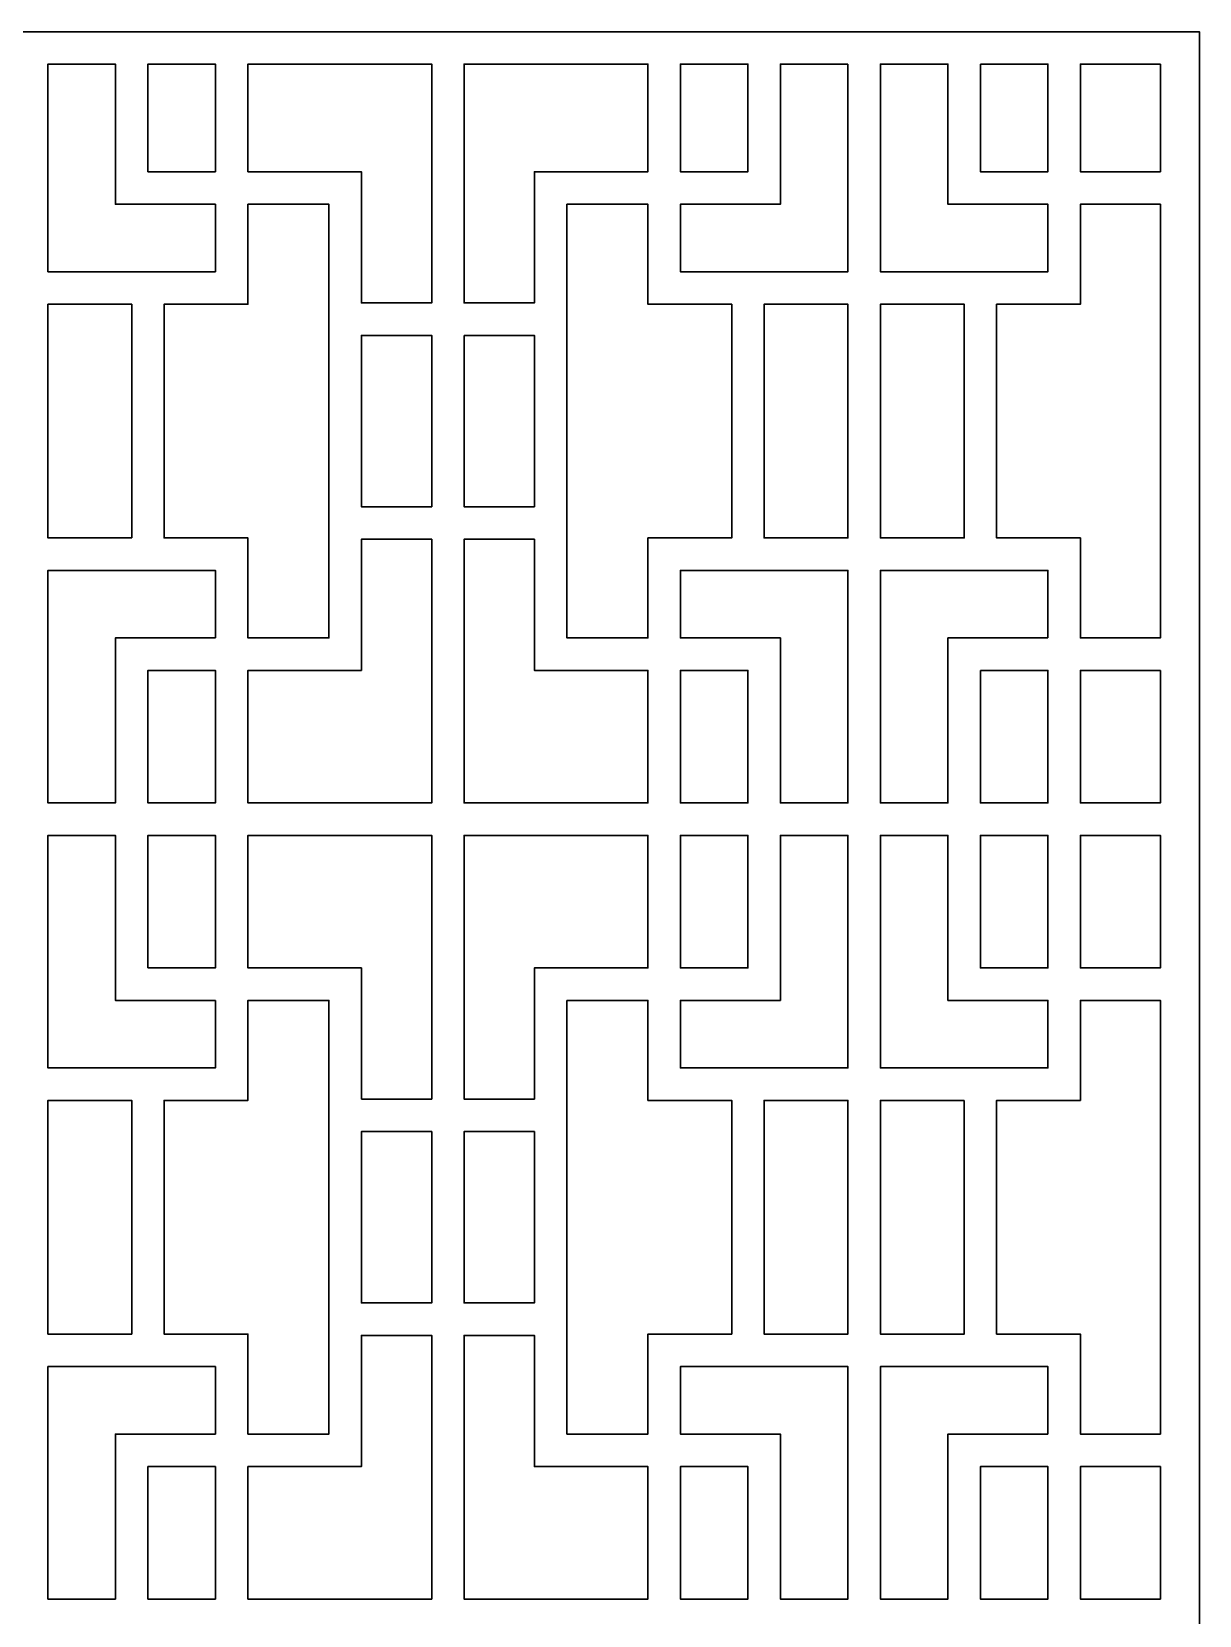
# Model space of a CAD drawing. Header units: centimetres. Extents: x 9.29 to 16.61, y -0.15 to 9.
# Drawn here: x 12.951 to 16.612, y 4.038 to 9.001 of the extents above; entities that cross this region are included whole.
import ezdxf

# ---------------------------------------------------------------- set-up
doc = ezdxf.new("R2010")
doc.units = ezdxf.units.CM
doc.header["$MEASUREMENT"] = 0
doc.layers.add('layer 1', color=7, linetype='Continuous')

msp = doc.modelspace()

# ---------------------------------------------------------------- linework, layer by layer
at = {"layer": 'layer 1', "color": 250, "lineweight": 30}
for points, knots in [([(9.28963, -0.15265), (9.28963, -0.15265), (9.28963, -0.15265), (9.28963, -0.15265), (9.28963, -0.15265), (9.28963, -0.15265), (9.28963, 9.00077), (9.28963, 9.00077), (9.28963, 9.00077), (9.28963, 9.00077), (16.61236, 9.00077), (16.61236, 9.00077), (16.61236, 9.00077), (16.61236, 9.00077), (16.61236, -0.15265), (16.61236, -0.15265), (16.61236, -0.15265), (16.61236, -0.15265), (9.28963, -0.15265), (9.28963, -0.15265), (9.28963, -0.15265), (9.28963, -0.15265), (9.28963, -0.15265), (9.28963, -0.15265)], [0, 0, 0, 0, 0.1428571, 0.1428571, 0.1428571, 0.1428571, 0.2857143, 0.2857143, 0.2857143, 0.2857143, 0.4285714, 0.4285714, 0.4285714, 0.4285714, 0.5714286, 0.5714286, 0.5714286, 0.5714286, 0.7142857, 0.7142857, 0.7142857, 0.7142857, 1, 1, 1, 1]), ([(13.21373, 8.89906), (13.21373, 8.89906), (13.00185, 8.89906), (13.00185, 8.89906), (13.00185, 8.89906), (13.00185, 8.89906), (13.00185, 8.24815), (13.00185, 8.24815), (13.00185, 8.24815), (13.00185, 8.24815), (13.52732, 8.24815), (13.52732, 8.24815), (13.52732, 8.24815), (13.52732, 8.24815), (13.52732, 8.46004), (13.52732, 8.46004), (13.52732, 8.46004), (13.52732, 8.46004), (13.21373, 8.46004), (13.21373, 8.46004), (13.21373, 8.46004), (13.21373, 8.46004), (13.21373, 8.89906), (13.21373, 8.89906), (13.21373, 8.89906), (13.21373, 8.89906), (13.21373, 8.89906), (13.21373, 8.89906)], [0, 0, 0, 0, 0.125, 0.125, 0.125, 0.125, 0.25, 0.25, 0.25, 0.25, 0.375, 0.375, 0.375, 0.375, 0.5, 0.5, 0.5, 0.5, 0.625, 0.625, 0.625, 0.625, 0.75, 0.75, 0.75, 0.75, 1, 1, 1, 1]), ([(13.31544, 8.89906), (13.31544, 8.89906), (13.52732, 8.89906), (13.52732, 8.89906), (13.52732, 8.89906), (13.52732, 8.89906), (13.52732, 8.56174), (13.52732, 8.56174), (13.52732, 8.56174), (13.52732, 8.56174), (13.31544, 8.56174), (13.31544, 8.56174), (13.31544, 8.56174), (13.31544, 8.56174), (13.31544, 8.89906), (13.31544, 8.89906), (13.31544, 8.89906), (13.31544, 8.89906), (13.31544, 8.89906), (13.31544, 8.89906)], [0, 0, 0, 0, 0.1666667, 0.1666667, 0.1666667, 0.1666667, 0.3333333, 0.3333333, 0.3333333, 0.3333333, 0.5, 0.5, 0.5, 0.5, 0.6666667, 0.6666667, 0.6666667, 0.6666667, 1, 1, 1, 1]), ([(13.62903, 8.89906), (13.62903, 8.89906), (14.20535, 8.89906), (14.20535, 8.89906), (14.20535, 8.89906), (14.20535, 8.89906), (14.20535, 8.15068), (14.20535, 8.15068), (14.20535, 8.15068), (14.20535, 8.15068), (13.98499, 8.15068), (13.98499, 8.15068), (13.98499, 8.15068), (13.98499, 8.15068), (13.98499, 8.56174), (13.98499, 8.56174), (13.98499, 8.56174), (13.98499, 8.56174), (13.62903, 8.56174), (13.62903, 8.56174), (13.62903, 8.56174), (13.62903, 8.56174), (13.62903, 8.89906), (13.62903, 8.89906), (13.62903, 8.89906), (13.62903, 8.89906), (13.62903, 8.89906), (13.62903, 8.89906)], [0, 0, 0, 0, 0.125, 0.125, 0.125, 0.125, 0.25, 0.25, 0.25, 0.25, 0.375, 0.375, 0.375, 0.375, 0.5, 0.5, 0.5, 0.5, 0.625, 0.625, 0.625, 0.625, 0.75, 0.75, 0.75, 0.75, 1, 1, 1, 1]), ([(14.30706, 8.56174), (14.30706, 8.56174), (14.30706, 8.89906), (14.30706, 8.89906), (14.30706, 8.89906), (14.30706, 8.89906), (14.88338, 8.89906), (14.88338, 8.89906), (14.88338, 8.89906), (14.88338, 8.89906), (14.88338, 8.56165), (14.88338, 8.56165), (14.88338, 8.56165), (14.88338, 8.56165), (14.52742, 8.56165), (14.52742, 8.56165), (14.52742, 8.56165), (14.52742, 8.56165), (14.52742, 8.15068), (14.52742, 8.15068), (14.52742, 8.15068), (14.52742, 8.15068), (14.30706, 8.15068), (14.30706, 8.15068), (14.30706, 8.15068), (14.30706, 8.15068), (14.30706, 8.56174), (14.30706, 8.56174)], [0, 0, 0, 0, 0.125, 0.125, 0.125, 0.125, 0.25, 0.25, 0.25, 0.25, 0.375, 0.375, 0.375, 0.375, 0.5, 0.5, 0.5, 0.5, 0.625, 0.625, 0.625, 0.625, 0.75, 0.75, 0.75, 0.75, 1, 1, 1, 1]), ([(14.88338, 8.89906), (14.88338, 8.89906), (14.30706, 8.89906), (14.30706, 8.89906), (14.30706, 8.89906), (14.30706, 8.89906), (14.88338, 8.89906), (14.88338, 8.89906), (14.88338, 8.89906), (14.88338, 8.89906), (14.88338, 8.89906), (14.88338, 8.89906)], [0, 0, 0, 0, 0.25, 0.25, 0.25, 0.25, 0.5, 0.5, 0.5, 0.5, 1, 1, 1, 1]), ([(14.98509, 8.89906), (14.98509, 8.89906), (15.19697, 8.89906), (15.19697, 8.89906), (15.19697, 8.89906), (15.19697, 8.89906), (15.19697, 8.56174), (15.19697, 8.56174), (15.19697, 8.56174), (15.19697, 8.56174), (14.98509, 8.56174), (14.98509, 8.56174), (14.98509, 8.56174), (14.98509, 8.56174), (14.98509, 8.89906), (14.98509, 8.89906), (14.98509, 8.89906), (14.98509, 8.89906), (14.98509, 8.89906), (14.98509, 8.89906)], [0, 0, 0, 0, 0.1666667, 0.1666667, 0.1666667, 0.1666667, 0.3333333, 0.3333333, 0.3333333, 0.3333333, 0.5, 0.5, 0.5, 0.5, 0.6666667, 0.6666667, 0.6666667, 0.6666667, 1, 1, 1, 1]), ([(15.51056, 8.89906), (15.51056, 8.89906), (15.29868, 8.89906), (15.29868, 8.89906), (15.29868, 8.89906), (15.29868, 8.89906), (15.29868, 8.46004), (15.29868, 8.46004), (15.29868, 8.46004), (15.29868, 8.46004), (14.98509, 8.46004), (14.98509, 8.46004), (14.98509, 8.46004), (14.98509, 8.46004), (14.98509, 8.24815), (14.98509, 8.24815), (14.98509, 8.24815), (14.98509, 8.24815), (15.51056, 8.24815), (15.51056, 8.24815), (15.51056, 8.24815), (15.51056, 8.24815), (15.51056, 8.89906), (15.51056, 8.89906)], [0, 0, 0, 0, 0.1428571, 0.1428571, 0.1428571, 0.1428571, 0.2857143, 0.2857143, 0.2857143, 0.2857143, 0.4285714, 0.4285714, 0.4285714, 0.4285714, 0.5714286, 0.5714286, 0.5714286, 0.5714286, 0.7142857, 0.7142857, 0.7142857, 0.7142857, 1, 1, 1, 1]), ([(15.61227, 8.89906), (15.61227, 8.89906), (15.61227, 8.24815), (15.61227, 8.24815), (15.61227, 8.24815), (15.61227, 8.24815), (16.13774, 8.24815), (16.13774, 8.24815), (16.13774, 8.24815), (16.13774, 8.24815), (16.13774, 8.46004), (16.13774, 8.46004), (16.13774, 8.46004), (16.13774, 8.46004), (15.82415, 8.46004), (15.82415, 8.46004), (15.82415, 8.46004), (15.82415, 8.46004), (15.82415, 8.89906), (15.82415, 8.89906), (15.82415, 8.89906), (15.82415, 8.89906), (15.61227, 8.89906), (15.61227, 8.89906), (15.61227, 8.89906), (15.61227, 8.89906), (15.61227, 8.89906), (15.61227, 8.89906)], [0, 0, 0, 0, 0.125, 0.125, 0.125, 0.125, 0.25, 0.25, 0.25, 0.25, 0.375, 0.375, 0.375, 0.375, 0.5, 0.5, 0.5, 0.5, 0.625, 0.625, 0.625, 0.625, 0.75, 0.75, 0.75, 0.75, 1, 1, 1, 1]), ([(15.92586, 8.89906), (15.92586, 8.89906), (15.92586, 8.56174), (15.92586, 8.56174), (15.92586, 8.56174), (15.92586, 8.56174), (16.13774, 8.56174), (16.13774, 8.56174), (16.13774, 8.56174), (16.13774, 8.56174), (16.13774, 8.89906), (16.13774, 8.89906), (16.13774, 8.89906), (16.13774, 8.89906), (15.92586, 8.89906), (15.92586, 8.89906)], [0, 0, 0, 0, 0.2, 0.2, 0.2, 0.2, 0.4, 0.4, 0.4, 0.4, 0.6, 0.6, 0.6, 0.6, 1, 1, 1, 1]), ([(16.49032, 8.89906), (16.49032, 8.89906), (16.49032, 8.56174), (16.49032, 8.56174), (16.49032, 8.56174), (16.49032, 8.56174), (16.23945, 8.56174), (16.23945, 8.56174), (16.23945, 8.56174), (16.23945, 8.56174), (16.23945, 8.89906), (16.23945, 8.89906), (16.23945, 8.89906), (16.23945, 8.89906), (16.49032, 8.89906), (16.49032, 8.89906)], [0, 0, 0, 0, 0.2, 0.2, 0.2, 0.2, 0.4, 0.4, 0.4, 0.4, 0.6, 0.6, 0.6, 0.6, 1, 1, 1, 1]), ([(14.98509, 8.56174), (14.98509, 8.56174), (15.19697, 8.56174), (15.19697, 8.56174), (15.19697, 8.56174), (15.19697, 8.56174), (14.98509, 8.56174), (14.98509, 8.56174), (14.98509, 8.56174), (14.98509, 8.56174), (14.98509, 8.56174), (14.98509, 8.56174)], [0, 0, 0, 0, 0.25, 0.25, 0.25, 0.25, 0.5, 0.5, 0.5, 0.5, 1, 1, 1, 1]), ([(13.62903, 8.46004), (13.62903, 8.46004), (13.88329, 8.46004), (13.88329, 8.46004), (13.88329, 8.46004), (13.88329, 8.46004), (13.88329, 7.10058), (13.88329, 7.10058), (13.88329, 7.10058), (13.88329, 7.10058), (13.62903, 7.10058), (13.62903, 7.10058), (13.62903, 7.10058), (13.62903, 7.10058), (13.62903, 7.41417), (13.62903, 7.41417), (13.62903, 7.41417), (13.62903, 7.41417), (13.36629, 7.41417), (13.36629, 7.41417), (13.36629, 7.41417), (13.36629, 7.41417), (13.36629, 8.14645), (13.36629, 8.14645), (13.36629, 8.14645), (13.36629, 8.14645), (13.62903, 8.14645), (13.62903, 8.14645), (13.62903, 8.14645), (13.62903, 8.14645), (13.62903, 8.46004), (13.62903, 8.46004), (13.62903, 8.46004), (13.62903, 8.46004), (13.62903, 8.46004), (13.62903, 8.46004)], [0, 0, 0, 0, 0.1, 0.1, 0.1, 0.1, 0.2, 0.2, 0.2, 0.2, 0.3, 0.3, 0.3, 0.3, 0.4, 0.4, 0.4, 0.4, 0.5, 0.5, 0.5, 0.5, 0.6, 0.6, 0.6, 0.6, 0.7, 0.7, 0.7, 0.7, 0.8, 0.8, 0.8, 0.8, 1, 1, 1, 1]), ([(14.62912, 8.46004), (14.62912, 8.46004), (14.88338, 8.46004), (14.88338, 8.46004), (14.88338, 8.46004), (14.88338, 8.46004), (14.88338, 8.14645), (14.88338, 8.14645), (14.88338, 8.14645), (14.88338, 8.14645), (15.14612, 8.14645), (15.14612, 8.14645), (15.14612, 8.14645), (15.14612, 8.14645), (15.14612, 7.41417), (15.14612, 7.41417), (15.14612, 7.41417), (15.14612, 7.41417), (14.88338, 7.41417), (14.88338, 7.41417), (14.88338, 7.41417), (14.88338, 7.41417), (14.88338, 7.10058), (14.88338, 7.10058), (14.88338, 7.10058), (14.88338, 7.10058), (14.62912, 7.10058), (14.62912, 7.10058), (14.62912, 7.10058), (14.62912, 7.10058), (14.62912, 8.46004), (14.62912, 8.46004), (14.62912, 8.46004), (14.62912, 8.46004), (14.62912, 8.46004), (14.62912, 8.46004)], [0, 0, 0, 0, 0.1, 0.1, 0.1, 0.1, 0.2, 0.2, 0.2, 0.2, 0.3, 0.3, 0.3, 0.3, 0.4, 0.4, 0.4, 0.4, 0.5, 0.5, 0.5, 0.5, 0.6, 0.6, 0.6, 0.6, 0.7, 0.7, 0.7, 0.7, 0.8, 0.8, 0.8, 0.8, 1, 1, 1, 1]), ([(15.97671, 7.9227), (15.97671, 7.9227), (15.97671, 8.14645), (15.97671, 8.14645), (15.97671, 8.14645), (15.97671, 8.14645), (16.23945, 8.14645), (16.23945, 8.14645), (16.23945, 8.14645), (16.23945, 8.14645), (16.23945, 8.46004), (16.23945, 8.46004), (16.23945, 8.46004), (16.23945, 8.46004), (16.49032, 8.46004), (16.49032, 8.46004), (16.49032, 8.46004), (16.49032, 8.46004), (16.49032, 7.10058), (16.49032, 7.10058), (16.49032, 7.10058), (16.49032, 7.10058), (16.23945, 7.10058), (16.23945, 7.10058), (16.23945, 7.10058), (16.23945, 7.10058), (16.23945, 7.41417), (16.23945, 7.41417), (16.23945, 7.41417), (16.23945, 7.41417), (15.97671, 7.41417), (15.97671, 7.41417), (15.97671, 7.41417), (15.97671, 7.41417), (15.97671, 7.9227), (15.97671, 7.9227), (15.97671, 7.9227), (15.97671, 7.9227), (15.97671, 7.9227), (15.97671, 7.9227)], [0, 0, 0, 0, 0.0909091, 0.0909091, 0.0909091, 0.0909091, 0.1818182, 0.1818182, 0.1818182, 0.1818182, 0.2727273, 0.2727273, 0.2727273, 0.2727273, 0.3636364, 0.3636364, 0.3636364, 0.3636364, 0.4545455, 0.4545455, 0.4545455, 0.4545455, 0.5454545, 0.5454545, 0.5454545, 0.5454545, 0.6363636, 0.6363636, 0.6363636, 0.6363636, 0.7272727, 0.7272727, 0.7272727, 0.7272727, 0.8181818, 0.8181818, 0.8181818, 0.8181818, 1, 1, 1, 1]), ([(13.26459, 7.41417), (13.26459, 7.41417), (13.00185, 7.41417), (13.00185, 7.41417), (13.00185, 7.41417), (13.00185, 7.41417), (13.00185, 8.14645), (13.00185, 8.14645), (13.00185, 8.14645), (13.00185, 8.14645), (13.26459, 8.14645), (13.26459, 8.14645), (13.26459, 8.14645), (13.26459, 8.14645), (13.26459, 7.41417), (13.26459, 7.41417), (13.26459, 7.41417), (13.26459, 7.41417), (13.26459, 7.41417), (13.26459, 7.41417)], [0, 0, 0, 0, 0.1666667, 0.1666667, 0.1666667, 0.1666667, 0.3333333, 0.3333333, 0.3333333, 0.3333333, 0.5, 0.5, 0.5, 0.5, 0.6666667, 0.6666667, 0.6666667, 0.6666667, 1, 1, 1, 1]), ([(15.51056, 8.14645), (15.51056, 8.14645), (15.51056, 7.41417), (15.51056, 7.41417), (15.51056, 7.41417), (15.51056, 7.41417), (15.51056, 8.14645), (15.51056, 8.14645), (15.51056, 8.14645), (15.51056, 8.14645), (15.24783, 8.14645), (15.24783, 8.14645), (15.24783, 8.14645), (15.24783, 8.14645), (15.24783, 7.41417), (15.24783, 7.41417), (15.24783, 7.41417), (15.24783, 7.41417), (15.51056, 7.41417), (15.51056, 7.41417), (15.51056, 7.41417), (15.51056, 7.41417), (15.51056, 8.14645), (15.51056, 8.14645), (15.51056, 8.14645), (15.51056, 8.14645), (15.51056, 8.14645), (15.51056, 8.14645)], [0, 0, 0, 0, 0.125, 0.125, 0.125, 0.125, 0.25, 0.25, 0.25, 0.25, 0.375, 0.375, 0.375, 0.375, 0.5, 0.5, 0.5, 0.5, 0.625, 0.625, 0.625, 0.625, 0.75, 0.75, 0.75, 0.75, 1, 1, 1, 1]), ([(15.87501, 7.63792), (15.87501, 7.63792), (15.87501, 7.41417), (15.87501, 7.41417), (15.87501, 7.41417), (15.87501, 7.41417), (15.61227, 7.41417), (15.61227, 7.41417), (15.61227, 7.41417), (15.61227, 7.41417), (15.61227, 7.9227), (15.61227, 7.9227), (15.61227, 7.9227), (15.61227, 7.9227), (15.61227, 8.14645), (15.61227, 8.14645), (15.61227, 8.14645), (15.61227, 8.14645), (15.61227, 7.41417), (15.61227, 7.41417), (15.61227, 7.41417), (15.61227, 7.41417), (15.61227, 8.14645), (15.61227, 8.14645), (15.61227, 8.14645), (15.61227, 8.14645), (15.87501, 8.14645), (15.87501, 8.14645), (15.87501, 8.14645), (15.87501, 8.14645), (15.87501, 7.63792), (15.87501, 7.63792), (15.87501, 7.63792), (15.87501, 7.63792), (15.87501, 7.63792), (15.87501, 7.63792)], [0, 0, 0, 0, 0.1, 0.1, 0.1, 0.1, 0.2, 0.2, 0.2, 0.2, 0.3, 0.3, 0.3, 0.3, 0.4, 0.4, 0.4, 0.4, 0.5, 0.5, 0.5, 0.5, 0.6, 0.6, 0.6, 0.6, 0.7, 0.7, 0.7, 0.7, 0.8, 0.8, 0.8, 0.8, 1, 1, 1, 1]), ([(13.98499, 8.04898), (13.98499, 8.04898), (14.20535, 8.04898), (14.20535, 8.04898), (14.20535, 8.04898), (14.20535, 8.04898), (14.20535, 7.51164), (14.20535, 7.51164), (14.20535, 7.51164), (14.20535, 7.51164), (13.98499, 7.51164), (13.98499, 7.51164), (13.98499, 7.51164), (13.98499, 7.51164), (13.98499, 8.04898), (13.98499, 8.04898), (13.98499, 8.04898), (13.98499, 8.04898), (13.98499, 8.04898), (13.98499, 8.04898)], [0, 0, 0, 0, 0.1666667, 0.1666667, 0.1666667, 0.1666667, 0.3333333, 0.3333333, 0.3333333, 0.3333333, 0.5, 0.5, 0.5, 0.5, 0.6666667, 0.6666667, 0.6666667, 0.6666667, 1, 1, 1, 1]), ([(14.30706, 8.04898), (14.30706, 8.04898), (14.30706, 7.51164), (14.30706, 7.51164), (14.30706, 7.51164), (14.30706, 7.51164), (14.52742, 7.51164), (14.52742, 7.51164), (14.52742, 7.51164), (14.52742, 7.51164), (14.52742, 8.04898), (14.52742, 8.04898), (14.52742, 8.04898), (14.52742, 8.04898), (14.30706, 8.04898), (14.30706, 8.04898)], [0, 0, 0, 0, 0.2, 0.2, 0.2, 0.2, 0.4, 0.4, 0.4, 0.4, 0.6, 0.6, 0.6, 0.6, 1, 1, 1, 1]), ([(14.20535, 7.40993), (14.20535, 7.40993), (13.98499, 7.40994), (13.98499, 7.40994), (13.98499, 7.40994), (13.98499, 7.40994), (13.98499, 6.99888), (13.98499, 6.99888), (13.98499, 6.99888), (13.98499, 6.99888), (13.62903, 6.99888), (13.62903, 6.99888), (13.62903, 6.99888), (13.62903, 6.99888), (13.62903, 6.58359), (13.62903, 6.58359), (13.62903, 6.58359), (13.62903, 6.58359), (14.20535, 6.58359), (14.20535, 6.58359), (14.20535, 6.58359), (14.20535, 6.58359), (14.20535, 7.40994), (14.20535, 7.40994), (14.20535, 7.40994), (14.20535, 7.40994), (14.20535, 7.40993), (14.20535, 7.40993)], [0, 0, 0, 0, 0.125, 0.125, 0.125, 0.125, 0.25, 0.25, 0.25, 0.25, 0.375, 0.375, 0.375, 0.375, 0.5, 0.5, 0.5, 0.5, 0.625, 0.625, 0.625, 0.625, 0.75, 0.75, 0.75, 0.75, 1, 1, 1, 1]), ([(14.30706, 7.40993), (14.30706, 7.40993), (14.52742, 7.40994), (14.52742, 7.40994), (14.52742, 7.40994), (14.52742, 7.40994), (14.52742, 6.99888), (14.52742, 6.99888), (14.52742, 6.99888), (14.52742, 6.99888), (14.88338, 6.99888), (14.88338, 6.99888), (14.88338, 6.99888), (14.88338, 6.99888), (14.88338, 6.58359), (14.88338, 6.58359), (14.88338, 6.58359), (14.88338, 6.58359), (14.30706, 6.58359), (14.30706, 6.58359), (14.30706, 6.58359), (14.30706, 6.58359), (14.30706, 7.40994), (14.30706, 7.40994), (14.30706, 7.40994), (14.30706, 7.40994), (14.30706, 7.40993), (14.30706, 7.40993)], [0, 0, 0, 0, 0.125, 0.125, 0.125, 0.125, 0.25, 0.25, 0.25, 0.25, 0.375, 0.375, 0.375, 0.375, 0.5, 0.5, 0.5, 0.5, 0.625, 0.625, 0.625, 0.625, 0.75, 0.75, 0.75, 0.75, 1, 1, 1, 1]), ([(13.52732, 7.10058), (13.52732, 7.10058), (13.21373, 7.10058), (13.21373, 7.10058), (13.21373, 7.10058), (13.21373, 7.10058), (13.21373, 6.58359), (13.21373, 6.58359), (13.21373, 6.58359), (13.21373, 6.58359), (13.00185, 6.58359), (13.00185, 6.58359), (13.00185, 6.58359), (13.00185, 6.58359), (13.00185, 7.31247), (13.00185, 7.31247), (13.00185, 7.31247), (13.00185, 7.31247), (13.52732, 7.31247), (13.52732, 7.31247), (13.52732, 7.31247), (13.52732, 7.31247), (13.52732, 7.10058), (13.52732, 7.10058), (13.52732, 7.10058), (13.52732, 7.10058), (13.52732, 7.10058), (13.52732, 7.10058)], [0, 0, 0, 0, 0.125, 0.125, 0.125, 0.125, 0.25, 0.25, 0.25, 0.25, 0.375, 0.375, 0.375, 0.375, 0.5, 0.5, 0.5, 0.5, 0.625, 0.625, 0.625, 0.625, 0.75, 0.75, 0.75, 0.75, 1, 1, 1, 1]), ([(15.29868, 7.10058), (15.29868, 7.10058), (14.98509, 7.10058), (14.98509, 7.10058), (14.98509, 7.10058), (14.98509, 7.10058), (14.98509, 7.31247), (14.98509, 7.31247), (14.98509, 7.31247), (14.98509, 7.31247), (15.51056, 7.31247), (15.51056, 7.31247), (15.51056, 7.31247), (15.51056, 7.31247), (15.51056, 6.58359), (15.51056, 6.58359), (15.51056, 6.58359), (15.51056, 6.58359), (15.29868, 6.58359), (15.29868, 6.58359), (15.29868, 6.58359), (15.29868, 6.58359), (15.29868, 7.10058), (15.29868, 7.10058), (15.29868, 7.10058), (15.29868, 7.10058), (15.29868, 7.10058), (15.29868, 7.10058)], [0, 0, 0, 0, 0.125, 0.125, 0.125, 0.125, 0.25, 0.25, 0.25, 0.25, 0.375, 0.375, 0.375, 0.375, 0.5, 0.5, 0.5, 0.5, 0.625, 0.625, 0.625, 0.625, 0.75, 0.75, 0.75, 0.75, 1, 1, 1, 1]), ([(16.13774, 7.10058), (16.13774, 7.10058), (15.82415, 7.10058), (15.82415, 7.10058), (15.82415, 7.10058), (15.82415, 7.10058), (15.82415, 6.58359), (15.82415, 6.58359), (15.82415, 6.58359), (15.82415, 6.58359), (15.61227, 6.58359), (15.61227, 6.58359), (15.61227, 6.58359), (15.61227, 6.58359), (15.61227, 7.31247), (15.61227, 7.31247), (15.61227, 7.31247), (15.61227, 7.31247), (16.13774, 7.31247), (16.13774, 7.31247), (16.13774, 7.31247), (16.13774, 7.31247), (16.13774, 7.10058), (16.13774, 7.10058), (16.13774, 7.10058), (16.13774, 7.10058), (16.13774, 7.10058), (16.13774, 7.10058)], [0, 0, 0, 0, 0.125, 0.125, 0.125, 0.125, 0.25, 0.25, 0.25, 0.25, 0.375, 0.375, 0.375, 0.375, 0.5, 0.5, 0.5, 0.5, 0.625, 0.625, 0.625, 0.625, 0.75, 0.75, 0.75, 0.75, 1, 1, 1, 1]), ([(13.31544, 6.99888), (13.31544, 6.99888), (13.52732, 6.99888), (13.52732, 6.99888), (13.52732, 6.99888), (13.52732, 6.99888), (13.52732, 6.58359), (13.52732, 6.58359), (13.52732, 6.58359), (13.52732, 6.58359), (13.31544, 6.58359), (13.31544, 6.58359), (13.31544, 6.58359), (13.31544, 6.58359), (13.31544, 6.99888), (13.31544, 6.99888), (13.31544, 6.99888), (13.31544, 6.99888), (13.31544, 6.99888), (13.31544, 6.99888)], [0, 0, 0, 0, 0.1666667, 0.1666667, 0.1666667, 0.1666667, 0.3333333, 0.3333333, 0.3333333, 0.3333333, 0.5, 0.5, 0.5, 0.5, 0.6666667, 0.6666667, 0.6666667, 0.6666667, 1, 1, 1, 1]), ([(14.98509, 6.99888), (14.98509, 6.99888), (15.19697, 6.99888), (15.19697, 6.99888), (15.19697, 6.99888), (15.19697, 6.99888), (15.19697, 6.58359), (15.19697, 6.58359), (15.19697, 6.58359), (15.19697, 6.58359), (14.98509, 6.58359), (14.98509, 6.58359), (14.98509, 6.58359), (14.98509, 6.58359), (14.98509, 6.99888), (14.98509, 6.99888), (14.98509, 6.99888), (14.98509, 6.99888), (14.98509, 6.99888), (14.98509, 6.99888)], [0, 0, 0, 0, 0.1666667, 0.1666667, 0.1666667, 0.1666667, 0.3333333, 0.3333333, 0.3333333, 0.3333333, 0.5, 0.5, 0.5, 0.5, 0.6666667, 0.6666667, 0.6666667, 0.6666667, 1, 1, 1, 1]), ([(15.92586, 6.99888), (15.92586, 6.99888), (16.13774, 6.99888), (16.13774, 6.99888), (16.13774, 6.99888), (16.13774, 6.99888), (16.13774, 6.58359), (16.13774, 6.58359), (16.13774, 6.58359), (16.13774, 6.58359), (15.92586, 6.58359), (15.92586, 6.58359), (15.92586, 6.58359), (15.92586, 6.58359), (15.92586, 6.99888), (15.92586, 6.99888)], [0, 0, 0, 0, 0.2, 0.2, 0.2, 0.2, 0.4, 0.4, 0.4, 0.4, 0.6, 0.6, 0.6, 0.6, 1, 1, 1, 1]), ([(16.49032, 6.99888), (16.49032, 6.99888), (16.49032, 6.58359), (16.49032, 6.58359), (16.49032, 6.58359), (16.49032, 6.58359), (16.23945, 6.58359), (16.23945, 6.58359), (16.23945, 6.58359), (16.23945, 6.58359), (16.23945, 6.99888), (16.23945, 6.99888), (16.23945, 6.99888), (16.23945, 6.99888), (16.49032, 6.99888), (16.49032, 6.99888)], [0, 0, 0, 0, 0.2, 0.2, 0.2, 0.2, 0.4, 0.4, 0.4, 0.4, 0.6, 0.6, 0.6, 0.6, 1, 1, 1, 1]), ([(13.52732, 5.96488), (13.52732, 5.96488), (13.21373, 5.96488), (13.21373, 5.96488), (13.21373, 5.96488), (13.21373, 5.96488), (13.21373, 6.48188), (13.21373, 6.48188), (13.21373, 6.48188), (13.21373, 6.48188), (13.00185, 6.48188), (13.00185, 6.48188), (13.00185, 6.48188), (13.00185, 6.48188), (13.00185, 5.753), (13.00185, 5.753), (13.00185, 5.753), (13.00185, 5.753), (13.52732, 5.753), (13.52732, 5.753), (13.52732, 5.753), (13.52732, 5.753), (13.52732, 5.96488), (13.52732, 5.96488)], [0, 0, 0, 0, 0.1428571, 0.1428571, 0.1428571, 0.1428571, 0.2857143, 0.2857143, 0.2857143, 0.2857143, 0.4285714, 0.4285714, 0.4285714, 0.4285714, 0.5714286, 0.5714286, 0.5714286, 0.5714286, 0.7142857, 0.7142857, 0.7142857, 0.7142857, 1, 1, 1, 1]), ([(13.31544, 6.06659), (13.31544, 6.06659), (13.52732, 6.06659), (13.52732, 6.06659), (13.52732, 6.06659), (13.52732, 6.06659), (13.52732, 6.48188), (13.52732, 6.48188), (13.52732, 6.48188), (13.52732, 6.48188), (13.31544, 6.48188), (13.31544, 6.48188), (13.31544, 6.48188), (13.31544, 6.48188), (13.31544, 6.06659), (13.31544, 6.06659), (13.31544, 6.06659), (13.31544, 6.06659), (13.31544, 6.06659), (13.31544, 6.06659)], [0, 0, 0, 0, 0.1666667, 0.1666667, 0.1666667, 0.1666667, 0.3333333, 0.3333333, 0.3333333, 0.3333333, 0.5, 0.5, 0.5, 0.5, 0.6666667, 0.6666667, 0.6666667, 0.6666667, 1, 1, 1, 1]), ([(13.98499, 5.65553), (13.98499, 5.65553), (14.20535, 5.65553), (14.20535, 5.65553), (14.20535, 5.65553), (14.20535, 5.65553), (14.20535, 6.48188), (14.20535, 6.48188), (14.20535, 6.48188), (14.20535, 6.48188), (13.62903, 6.48188), (13.62903, 6.48188), (13.62903, 6.48188), (13.62903, 6.48188), (13.62903, 6.06659), (13.62903, 6.06659), (13.62903, 6.06659), (13.62903, 6.06659), (13.98499, 6.06659), (13.98499, 6.06659), (13.98499, 6.06659), (13.98499, 6.06659), (13.98499, 5.65553), (13.98499, 5.65553), (13.98499, 5.65553), (13.98499, 5.65553), (13.98499, 5.65553), (13.98499, 5.65553)], [0, 0, 0, 0, 0.125, 0.125, 0.125, 0.125, 0.25, 0.25, 0.25, 0.25, 0.375, 0.375, 0.375, 0.375, 0.5, 0.5, 0.5, 0.5, 0.625, 0.625, 0.625, 0.625, 0.75, 0.75, 0.75, 0.75, 1, 1, 1, 1]), ([(14.52742, 5.65553), (14.52742, 5.65553), (14.30706, 5.65553), (14.30706, 5.65553), (14.30706, 5.65553), (14.30706, 5.65553), (14.30706, 6.48188), (14.30706, 6.48188), (14.30706, 6.48188), (14.30706, 6.48188), (14.88338, 6.48188), (14.88338, 6.48188), (14.88338, 6.48188), (14.88338, 6.48188), (14.88338, 6.06659), (14.88338, 6.06659), (14.88338, 6.06659), (14.88338, 6.06659), (14.52742, 6.06659), (14.52742, 6.06659), (14.52742, 6.06659), (14.52742, 6.06659), (14.52742, 5.65553), (14.52742, 5.65553), (14.52742, 5.65553), (14.52742, 5.65553), (14.52742, 5.65553), (14.52742, 5.65553)], [0, 0, 0, 0, 0.125, 0.125, 0.125, 0.125, 0.25, 0.25, 0.25, 0.25, 0.375, 0.375, 0.375, 0.375, 0.5, 0.5, 0.5, 0.5, 0.625, 0.625, 0.625, 0.625, 0.75, 0.75, 0.75, 0.75, 1, 1, 1, 1]), ([(14.98509, 6.48188), (14.98509, 6.48188), (15.19697, 6.48188), (15.19697, 6.48188), (15.19697, 6.48188), (15.19697, 6.48188), (15.19697, 6.06659), (15.19697, 6.06659), (15.19697, 6.06659), (15.19697, 6.06659), (14.98509, 6.06659), (14.98509, 6.06659), (14.98509, 6.06659), (14.98509, 6.06659), (14.98509, 6.48188), (14.98509, 6.48188), (14.98509, 6.48188), (14.98509, 6.48188), (14.98509, 6.48188), (14.98509, 6.48188)], [0, 0, 0, 0, 0.1666667, 0.1666667, 0.1666667, 0.1666667, 0.3333333, 0.3333333, 0.3333333, 0.3333333, 0.5, 0.5, 0.5, 0.5, 0.6666667, 0.6666667, 0.6666667, 0.6666667, 1, 1, 1, 1]), ([(15.29868, 5.96488), (15.29868, 5.96488), (14.98509, 5.96488), (14.98509, 5.96488), (14.98509, 5.96488), (14.98509, 5.96488), (14.98509, 5.753), (14.98509, 5.753), (14.98509, 5.753), (14.98509, 5.753), (15.51056, 5.753), (15.51056, 5.753), (15.51056, 5.753), (15.51056, 5.753), (15.51056, 6.48188), (15.51056, 6.48188), (15.51056, 6.48188), (15.51056, 6.48188), (15.29868, 6.48188), (15.29868, 6.48188), (15.29868, 6.48188), (15.29868, 6.48188), (15.29868, 5.96488), (15.29868, 5.96488), (15.29868, 5.96488), (15.29868, 5.96488), (15.29868, 5.96488), (15.29868, 5.96488)], [0, 0, 0, 0, 0.125, 0.125, 0.125, 0.125, 0.25, 0.25, 0.25, 0.25, 0.375, 0.375, 0.375, 0.375, 0.5, 0.5, 0.5, 0.5, 0.625, 0.625, 0.625, 0.625, 0.75, 0.75, 0.75, 0.75, 1, 1, 1, 1]), ([(16.13774, 5.96488), (16.13774, 5.96488), (15.82415, 5.96488), (15.82415, 5.96488), (15.82415, 5.96488), (15.82415, 5.96488), (15.82415, 6.48188), (15.82415, 6.48188), (15.82415, 6.48188), (15.82415, 6.48188), (15.61227, 6.48188), (15.61227, 6.48188), (15.61227, 6.48188), (15.61227, 6.48188), (15.61227, 5.753), (15.61227, 5.753), (15.61227, 5.753), (15.61227, 5.753), (16.13774, 5.753), (16.13774, 5.753), (16.13774, 5.753), (16.13774, 5.753), (16.13774, 5.96488), (16.13774, 5.96488), (16.13774, 5.96488), (16.13774, 5.96488), (16.13774, 5.96488), (16.13774, 5.96488)], [0, 0, 0, 0, 0.125, 0.125, 0.125, 0.125, 0.25, 0.25, 0.25, 0.25, 0.375, 0.375, 0.375, 0.375, 0.5, 0.5, 0.5, 0.5, 0.625, 0.625, 0.625, 0.625, 0.75, 0.75, 0.75, 0.75, 1, 1, 1, 1]), ([(15.92586, 6.48188), (15.92586, 6.48188), (16.13774, 6.48188), (16.13774, 6.48188), (16.13774, 6.48188), (16.13774, 6.48188), (16.13774, 6.06659), (16.13774, 6.06659), (16.13774, 6.06659), (16.13774, 6.06659), (15.92586, 6.06659), (15.92586, 6.06659), (15.92586, 6.06659), (15.92586, 6.06659), (15.92586, 6.48188), (15.92586, 6.48188), (15.92586, 6.48188), (15.92586, 6.48188), (15.92586, 6.48188), (15.92586, 6.48188)], [0, 0, 0, 0, 0.1666667, 0.1666667, 0.1666667, 0.1666667, 0.3333333, 0.3333333, 0.3333333, 0.3333333, 0.5, 0.5, 0.5, 0.5, 0.6666667, 0.6666667, 0.6666667, 0.6666667, 1, 1, 1, 1]), ([(16.49032, 6.48188), (16.49032, 6.48188), (16.49032, 6.06659), (16.49032, 6.06659), (16.49032, 6.06659), (16.49032, 6.06659), (16.23945, 6.06659), (16.23945, 6.06659), (16.23945, 6.06659), (16.23945, 6.06659), (16.23945, 6.48188), (16.23945, 6.48188), (16.23945, 6.48188), (16.23945, 6.48188), (16.49032, 6.48188), (16.49032, 6.48188), (16.49032, 6.48188), (16.49032, 6.48188), (16.49032, 6.48188), (16.49032, 6.48188)], [0, 0, 0, 0, 0.1666667, 0.1666667, 0.1666667, 0.1666667, 0.3333333, 0.3333333, 0.3333333, 0.3333333, 0.5, 0.5, 0.5, 0.5, 0.6666667, 0.6666667, 0.6666667, 0.6666667, 1, 1, 1, 1]), ([(13.36629, 5.65129), (13.36629, 5.65129), (13.62903, 5.65129), (13.62903, 5.65129), (13.62903, 5.65129), (13.62903, 5.65129), (13.62903, 5.96488), (13.62903, 5.96488), (13.62903, 5.96488), (13.62903, 5.96488), (13.88329, 5.96488), (13.88329, 5.96488), (13.88329, 5.96488), (13.88329, 5.96488), (13.88329, 4.60543), (13.88329, 4.60543), (13.88329, 4.60543), (13.88329, 4.60543), (13.62903, 4.60543), (13.62903, 4.60543), (13.62903, 4.60543), (13.62903, 4.60543), (13.62903, 4.91902), (13.62903, 4.91902), (13.62903, 4.91902), (13.62903, 4.91902), (13.36629, 4.91902), (13.36629, 4.91902), (13.36629, 4.91902), (13.36629, 4.91902), (13.36629, 5.65129), (13.36629, 5.65129), (13.36629, 5.65129), (13.36629, 5.65129), (13.36629, 5.65129), (13.36629, 5.65129)], [0, 0, 0, 0, 0.1, 0.1, 0.1, 0.1, 0.2, 0.2, 0.2, 0.2, 0.3, 0.3, 0.3, 0.3, 0.4, 0.4, 0.4, 0.4, 0.5, 0.5, 0.5, 0.5, 0.6, 0.6, 0.6, 0.6, 0.7, 0.7, 0.7, 0.7, 0.8, 0.8, 0.8, 0.8, 1, 1, 1, 1]), ([(14.62912, 5.96488), (14.62912, 5.96488), (14.62912, 4.60543), (14.62912, 4.60543), (14.62912, 4.60543), (14.62912, 4.60543), (14.88338, 4.60543), (14.88338, 4.60543), (14.88338, 4.60543), (14.88338, 4.60543), (14.88338, 4.91902), (14.88338, 4.91902), (14.88338, 4.91902), (14.88338, 4.91902), (15.14612, 4.91902), (15.14612, 4.91902), (15.14612, 4.91902), (15.14612, 4.91902), (15.14612, 5.65129), (15.14612, 5.65129), (15.14612, 5.65129), (15.14612, 5.65129), (14.88338, 5.65129), (14.88338, 5.65129), (14.88338, 5.65129), (14.88338, 5.65129), (14.88338, 5.96488), (14.88338, 5.96488), (14.88338, 5.96488), (14.88338, 5.96488), (14.62912, 5.96488), (14.62912, 5.96488)], [0, 0, 0, 0, 0.1111111, 0.1111111, 0.1111111, 0.1111111, 0.2222222, 0.2222222, 0.2222222, 0.2222222, 0.3333333, 0.3333333, 0.3333333, 0.3333333, 0.4444444, 0.4444444, 0.4444444, 0.4444444, 0.5555556, 0.5555556, 0.5555556, 0.5555556, 0.6666667, 0.6666667, 0.6666667, 0.6666667, 0.7777778, 0.7777778, 0.7777778, 0.7777778, 1, 1, 1, 1]), ([(15.97671, 5.65129), (15.97671, 5.65129), (16.23945, 5.65129), (16.23945, 5.65129), (16.23945, 5.65129), (16.23945, 5.65129), (16.23945, 5.96488), (16.23945, 5.96488), (16.23945, 5.96488), (16.23945, 5.96488), (16.49032, 5.96488), (16.49032, 5.96488), (16.49032, 5.96488), (16.49032, 5.96488), (16.49032, 4.60543), (16.49032, 4.60543), (16.49032, 4.60543), (16.49032, 4.60543), (16.23945, 4.60543), (16.23945, 4.60543), (16.23945, 4.60543), (16.23945, 4.60543), (16.23945, 4.91902), (16.23945, 4.91902), (16.23945, 4.91902), (16.23945, 4.91902), (15.97671, 4.91902), (15.97671, 4.91902), (15.97671, 4.91902), (15.97671, 4.91902), (15.97671, 5.65129), (15.97671, 5.65129), (15.97671, 5.65129), (15.97671, 5.65129), (15.97671, 5.65129), (15.97671, 5.65129)], [0, 0, 0, 0, 0.1, 0.1, 0.1, 0.1, 0.2, 0.2, 0.2, 0.2, 0.3, 0.3, 0.3, 0.3, 0.4, 0.4, 0.4, 0.4, 0.5, 0.5, 0.5, 0.5, 0.6, 0.6, 0.6, 0.6, 0.7, 0.7, 0.7, 0.7, 0.8, 0.8, 0.8, 0.8, 1, 1, 1, 1]), ([(13.26459, 5.65129), (13.26459, 5.65129), (13.00185, 5.65129), (13.00185, 5.65129), (13.00185, 5.65129), (13.00185, 5.65129), (13.00185, 4.91902), (13.00185, 4.91902), (13.00185, 4.91902), (13.00185, 4.91902), (13.26459, 4.91902), (13.26459, 4.91902), (13.26459, 4.91902), (13.26459, 4.91902), (13.26459, 5.65129), (13.26459, 5.65129), (13.26459, 5.65129), (13.26459, 5.65129), (13.26459, 5.65129), (13.26459, 5.65129)], [0, 0, 0, 0, 0.1666667, 0.1666667, 0.1666667, 0.1666667, 0.3333333, 0.3333333, 0.3333333, 0.3333333, 0.5, 0.5, 0.5, 0.5, 0.6666667, 0.6666667, 0.6666667, 0.6666667, 1, 1, 1, 1]), ([(15.24783, 5.65129), (15.24783, 5.65129), (15.51056, 5.65129), (15.51056, 5.65129), (15.51056, 5.65129), (15.51056, 5.65129), (15.51056, 4.91902), (15.51056, 4.91902), (15.51056, 4.91902), (15.51056, 4.91902), (15.24783, 4.91902), (15.24783, 4.91902), (15.24783, 4.91902), (15.24783, 4.91902), (15.24783, 5.65129), (15.24783, 5.65129), (15.24783, 5.65129), (15.24783, 5.65129), (15.24783, 5.65129), (15.24783, 5.65129)], [0, 0, 0, 0, 0.1666667, 0.1666667, 0.1666667, 0.1666667, 0.3333333, 0.3333333, 0.3333333, 0.3333333, 0.5, 0.5, 0.5, 0.5, 0.6666667, 0.6666667, 0.6666667, 0.6666667, 1, 1, 1, 1]), ([(15.87501, 5.65129), (15.87501, 5.65129), (15.61227, 5.65129), (15.61227, 5.65129), (15.61227, 5.65129), (15.61227, 5.65129), (15.61227, 4.91902), (15.61227, 4.91902), (15.61227, 4.91902), (15.61227, 4.91902), (15.87501, 4.91902), (15.87501, 4.91902), (15.87501, 4.91902), (15.87501, 4.91902), (15.87501, 5.65129), (15.87501, 5.65129)], [0, 0, 0, 0, 0.2, 0.2, 0.2, 0.2, 0.4, 0.4, 0.4, 0.4, 0.6, 0.6, 0.6, 0.6, 1, 1, 1, 1]), ([(14.20535, 5.55382), (14.20535, 5.55382), (14.20535, 5.01649), (14.20535, 5.01649), (14.20535, 5.01649), (14.20535, 5.01649), (13.98499, 5.01649), (13.98499, 5.01649), (13.98499, 5.01649), (13.98499, 5.01649), (13.98499, 5.55383), (13.98499, 5.55383), (13.98499, 5.55383), (13.98499, 5.55383), (14.20535, 5.55383), (14.20535, 5.55383), (14.20535, 5.55383), (14.20535, 5.55383), (14.20535, 5.55382), (14.20535, 5.55382)], [0, 0, 0, 0, 0.1666667, 0.1666667, 0.1666667, 0.1666667, 0.3333333, 0.3333333, 0.3333333, 0.3333333, 0.5, 0.5, 0.5, 0.5, 0.6666667, 0.6666667, 0.6666667, 0.6666667, 1, 1, 1, 1]), ([(14.30706, 5.55382), (14.30706, 5.55382), (14.30706, 5.01649), (14.30706, 5.01649), (14.30706, 5.01649), (14.30706, 5.01649), (14.52742, 5.01649), (14.52742, 5.01649), (14.52742, 5.01649), (14.52742, 5.01649), (14.52742, 5.55383), (14.52742, 5.55383), (14.52742, 5.55383), (14.52742, 5.55383), (14.30706, 5.55383), (14.30706, 5.55383), (14.30706, 5.55383), (14.30706, 5.55383), (14.30706, 5.55382), (14.30706, 5.55382)], [0, 0, 0, 0, 0.1666667, 0.1666667, 0.1666667, 0.1666667, 0.3333333, 0.3333333, 0.3333333, 0.3333333, 0.5, 0.5, 0.5, 0.5, 0.6666667, 0.6666667, 0.6666667, 0.6666667, 1, 1, 1, 1]), ([(13.98499, 4.91478), (13.98499, 4.91478), (14.20535, 4.91478), (14.20535, 4.91478), (14.20535, 4.91478), (14.20535, 4.91478), (14.20535, 4.08843), (14.20535, 4.08843), (14.20535, 4.08843), (14.20535, 4.08843), (13.62903, 4.08843), (13.62903, 4.08843), (13.62903, 4.08843), (13.62903, 4.08843), (13.62903, 4.50373), (13.62903, 4.50373), (13.62903, 4.50373), (13.62903, 4.50373), (13.98499, 4.50373), (13.98499, 4.50373), (13.98499, 4.50373), (13.98499, 4.50373), (13.98499, 4.91478), (13.98499, 4.91478), (13.98499, 4.91478), (13.98499, 4.91478), (13.98499, 4.91478), (13.98499, 4.91478)], [0, 0, 0, 0, 0.125, 0.125, 0.125, 0.125, 0.25, 0.25, 0.25, 0.25, 0.375, 0.375, 0.375, 0.375, 0.5, 0.5, 0.5, 0.5, 0.625, 0.625, 0.625, 0.625, 0.75, 0.75, 0.75, 0.75, 1, 1, 1, 1]), ([(14.52742, 4.91478), (14.52742, 4.91478), (14.30706, 4.91478), (14.30706, 4.91478), (14.30706, 4.91478), (14.30706, 4.91478), (14.30706, 4.08843), (14.30706, 4.08843), (14.30706, 4.08843), (14.30706, 4.08843), (14.88338, 4.08843), (14.88338, 4.08843), (14.88338, 4.08843), (14.88338, 4.08843), (14.88338, 4.50373), (14.88338, 4.50373), (14.88338, 4.50373), (14.88338, 4.50373), (14.52742, 4.50373), (14.52742, 4.50373), (14.52742, 4.50373), (14.52742, 4.50373), (14.52742, 4.91478), (14.52742, 4.91478), (14.52742, 4.91478), (14.52742, 4.91478), (14.52742, 4.91478), (14.52742, 4.91478)], [0, 0, 0, 0, 0.125, 0.125, 0.125, 0.125, 0.25, 0.25, 0.25, 0.25, 0.375, 0.375, 0.375, 0.375, 0.5, 0.5, 0.5, 0.5, 0.625, 0.625, 0.625, 0.625, 0.75, 0.75, 0.75, 0.75, 1, 1, 1, 1]), ([(13.52732, 4.60543), (13.52732, 4.60543), (13.21373, 4.60543), (13.21373, 4.60543), (13.21373, 4.60543), (13.21373, 4.60543), (13.21373, 4.08843), (13.21373, 4.08843), (13.21373, 4.08843), (13.21373, 4.08843), (13.00185, 4.08843), (13.00185, 4.08843), (13.00185, 4.08843), (13.00185, 4.08843), (13.00185, 4.81731), (13.00185, 4.81731), (13.00185, 4.81731), (13.00185, 4.81731), (13.52732, 4.81731), (13.52732, 4.81731), (13.52732, 4.81731), (13.52732, 4.81731), (13.52732, 4.60543), (13.52732, 4.60543)], [0, 0, 0, 0, 0.1428571, 0.1428571, 0.1428571, 0.1428571, 0.2857143, 0.2857143, 0.2857143, 0.2857143, 0.4285714, 0.4285714, 0.4285714, 0.4285714, 0.5714286, 0.5714286, 0.5714286, 0.5714286, 0.7142857, 0.7142857, 0.7142857, 0.7142857, 1, 1, 1, 1]), ([(15.29868, 4.60543), (15.29868, 4.60543), (14.98509, 4.60543), (14.98509, 4.60543), (14.98509, 4.60543), (14.98509, 4.60543), (14.98509, 4.81731), (14.98509, 4.81731), (14.98509, 4.81731), (14.98509, 4.81731), (15.51056, 4.81731), (15.51056, 4.81731), (15.51056, 4.81731), (15.51056, 4.81731), (15.51056, 4.08843), (15.51056, 4.08843), (15.51056, 4.08843), (15.51056, 4.08843), (15.29868, 4.08843), (15.29868, 4.08843), (15.29868, 4.08843), (15.29868, 4.08843), (15.29868, 4.60543), (15.29868, 4.60543), (15.29868, 4.60543), (15.29868, 4.60543), (15.29868, 4.60543), (15.29868, 4.60543)], [0, 0, 0, 0, 0.125, 0.125, 0.125, 0.125, 0.25, 0.25, 0.25, 0.25, 0.375, 0.375, 0.375, 0.375, 0.5, 0.5, 0.5, 0.5, 0.625, 0.625, 0.625, 0.625, 0.75, 0.75, 0.75, 0.75, 1, 1, 1, 1]), ([(16.13774, 4.60543), (16.13774, 4.60543), (15.82415, 4.60543), (15.82415, 4.60543), (15.82415, 4.60543), (15.82415, 4.60543), (15.82415, 4.08843), (15.82415, 4.08843), (15.82415, 4.08843), (15.82415, 4.08843), (15.61227, 4.08843), (15.61227, 4.08843), (15.61227, 4.08843), (15.61227, 4.08843), (15.61227, 4.81731), (15.61227, 4.81731), (15.61227, 4.81731), (15.61227, 4.81731), (16.13774, 4.81731), (16.13774, 4.81731), (16.13774, 4.81731), (16.13774, 4.81731), (16.13774, 4.60543), (16.13774, 4.60543), (16.13774, 4.60543), (16.13774, 4.60543), (16.13774, 4.60543), (16.13774, 4.60543)], [0, 0, 0, 0, 0.125, 0.125, 0.125, 0.125, 0.25, 0.25, 0.25, 0.25, 0.375, 0.375, 0.375, 0.375, 0.5, 0.5, 0.5, 0.5, 0.625, 0.625, 0.625, 0.625, 0.75, 0.75, 0.75, 0.75, 1, 1, 1, 1]), ([(13.31544, 4.50372), (13.31544, 4.50372), (13.52732, 4.50373), (13.52732, 4.50373), (13.52732, 4.50373), (13.52732, 4.50373), (13.52732, 4.08843), (13.52732, 4.08843), (13.52732, 4.08843), (13.52732, 4.08843), (13.31544, 4.08843), (13.31544, 4.08843), (13.31544, 4.08843), (13.31544, 4.08843), (13.31544, 4.50373), (13.31544, 4.50373), (13.31544, 4.50373), (13.31544, 4.50373), (13.31544, 4.50372), (13.31544, 4.50372)], [0, 0, 0, 0, 0.1666667, 0.1666667, 0.1666667, 0.1666667, 0.3333333, 0.3333333, 0.3333333, 0.3333333, 0.5, 0.5, 0.5, 0.5, 0.6666667, 0.6666667, 0.6666667, 0.6666667, 1, 1, 1, 1]), ([(14.98509, 4.50372), (14.98509, 4.50372), (15.19697, 4.50373), (15.19697, 4.50373), (15.19697, 4.50373), (15.19697, 4.50373), (15.19697, 4.08843), (15.19697, 4.08843), (15.19697, 4.08843), (15.19697, 4.08843), (14.98509, 4.08843), (14.98509, 4.08843), (14.98509, 4.08843), (14.98509, 4.08843), (14.98509, 4.50373), (14.98509, 4.50373), (14.98509, 4.50373), (14.98509, 4.50373), (14.98509, 4.50372), (14.98509, 4.50372)], [0, 0, 0, 0, 0.1666667, 0.1666667, 0.1666667, 0.1666667, 0.3333333, 0.3333333, 0.3333333, 0.3333333, 0.5, 0.5, 0.5, 0.5, 0.6666667, 0.6666667, 0.6666667, 0.6666667, 1, 1, 1, 1]), ([(15.92586, 4.50372), (15.92586, 4.50372), (16.13774, 4.50373), (16.13774, 4.50373), (16.13774, 4.50373), (16.13774, 4.50373), (16.13774, 4.08843), (16.13774, 4.08843), (16.13774, 4.08843), (16.13774, 4.08843), (15.92586, 4.08843), (15.92586, 4.08843), (15.92586, 4.08843), (15.92586, 4.08843), (15.92586, 4.50373), (15.92586, 4.50373), (15.92586, 4.50373), (15.92586, 4.50373), (15.92586, 4.50372), (15.92586, 4.50372)], [0, 0, 0, 0, 0.1666667, 0.1666667, 0.1666667, 0.1666667, 0.3333333, 0.3333333, 0.3333333, 0.3333333, 0.5, 0.5, 0.5, 0.5, 0.6666667, 0.6666667, 0.6666667, 0.6666667, 1, 1, 1, 1]), ([(16.49032, 4.08843), (16.49032, 4.08843), (16.49032, 4.50373), (16.49032, 4.50373), (16.49032, 4.50373), (16.49032, 4.50373), (16.23945, 4.50373), (16.23945, 4.50373), (16.23945, 4.50373), (16.23945, 4.50373), (16.23945, 4.08843), (16.23945, 4.08843), (16.23945, 4.08843), (16.23945, 4.08843), (16.49032, 4.08843), (16.49032, 4.08843), (16.49032, 4.08843), (16.49032, 4.08843), (16.49032, 4.08843), (16.49032, 4.08843)], [0, 0, 0, 0, 0.1666667, 0.1666667, 0.1666667, 0.1666667, 0.3333333, 0.3333333, 0.3333333, 0.3333333, 0.5, 0.5, 0.5, 0.5, 0.6666667, 0.6666667, 0.6666667, 0.6666667, 1, 1, 1, 1])]:
    msp.add_open_spline(points, degree=3, knots=knots, dxfattribs=at)

doc.saveas('drawing.dxf')
